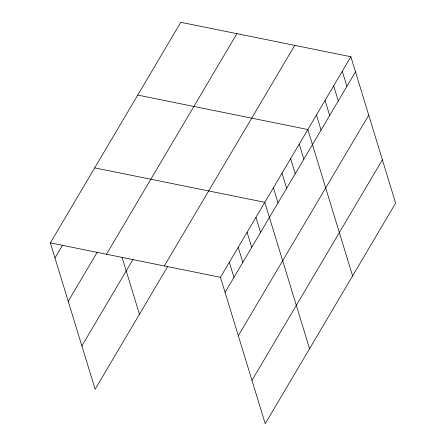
<?xml version="1.0" encoding="UTF-8"?>
<svg xmlns="http://www.w3.org/2000/svg" width="446" height="446" viewBox="0 0 446 446"><rect width="100%" height="100%" fill="white"/><g stroke="black" fill="none" stroke-linecap="round" stroke-linejoin="round"><path stroke-width="0.67" d="M167.69 266.518L95.126 389.269L50.37 242.875L180.775 22.3L350.874 56.731L395.63 203.125L265.225 423.7L220.469 277.312L350.874 56.731M54.981 257.955L62.485 245.267M68.227 301.29L97.217 252.252M106.499 254.237L236.91 33.662M81.874 345.934L133.098 259.293M164.334 265.944L294.745 45.369M225.079 292.392L355.49 71.817M238.326 335.721L368.736 115.146M251.979 380.366L382.384 159.791M137.742 95.087L307.84 129.524L352.596 275.912M94.708 167.88L264.807 202.311L309.563 348.705M50.37 242.875L220.469 277.312M342.272 71.293L346.882 86.373M333.664 85.849L338.274 100.93M325.056 100.406L329.666 115.492M316.448 114.968L321.059 130.048M299.233 144.08L303.849 159.166M290.63 158.642L295.241 173.723M282.023 173.199L286.633 188.279M273.415 187.755L278.025 202.835M255.937 217.314L260.553 232.394M247.073 232.31L251.683 247.396M238.203 247.313L242.814 262.393M229.339 262.309L233.949 277.39M122.059 257.353L139.464 314.268"/></g></svg>
